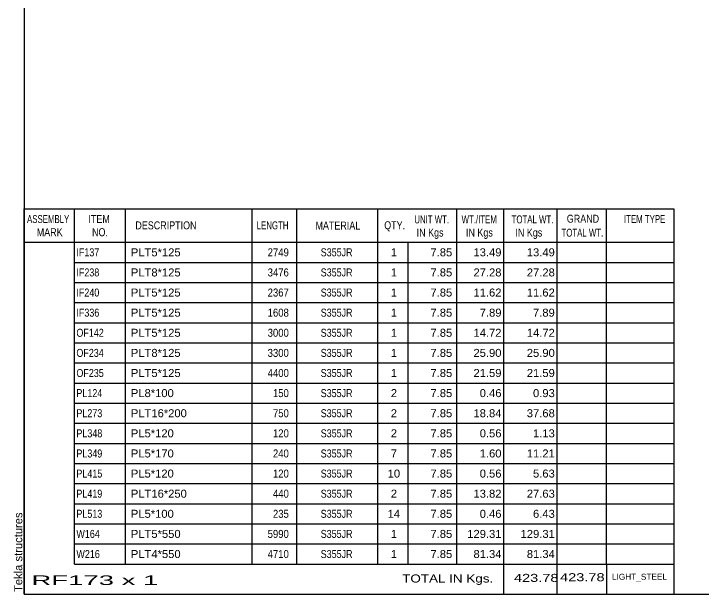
# Model space of a CAD drawing. Header units: millimetres. Extents: x -35 to 368, y -200 to 77.
# Drawn here: x -34.7 to 129.7, y -199.8 to -61.3 of the extents above; entities that cross this region are included whole.
import ezdxf

# ---------------------------------------------------------------- set-up
doc = ezdxf.new("R2010")
doc.units = ezdxf.units.MM
doc.styles.add('Arial', font='ARIAL.TTF', dxfattribs={"height": 0.2})

# ---------------------------------------------------------------- blocks, each defined once
blk = doc.blocks.new('Unknown-627303242-1210')
at = {"color": 5, "linetype": 'Continuous'}
for p, q in [((-32.23, 77.23), (-32.23, -199.77)), ((-32.23, -199.77), (367.77, -199.77))]:
    blk.add_line(p, q, dxfattribs=at)
at = {"color": 174, "linetype": 'Continuous', "style": 'Arial'}
blk.add_text('Tekla structures', height=1.9102, rotation=90, dxfattribs=at).set_placement((-32.73, -199.27))
blk = doc.blocks.new('CBS_BOM-627303242-10402')
at = {"color": 7, "linetype": 'Continuous'}
for p, q in [((-32.26, -115.81), (-32.26, -107.81)), ((-32.26, -107.81), (122.66, -107.81)), ((-20.26, -115.81), (-20.26, -107.81)), ((-8.07, -115.81), (-8.07, -107.81)), ((22.09, -115.81), (22.09, -107.81)), ((32.77, -115.81), (32.77, -107.81)), ((52.09, -115.81), (52.09, -107.81)), ((70.89, -115.81), (70.89, -107.81)), ((82.1, -115.81), (82.1, -107.81)), ((94.89, -115.81), (94.89, -107.81)), ((106.64, -115.81), (106.64, -107.81)), ((122.66, -107.81), (122.65, -115.8)), ((-32.26, -115.81), (122.66, -115.81)), ((-32.26, -120.61), (-32.26, -115.81)), ((-20.26, -120.61), (-20.26, -115.81)), ((-8.07, -120.61), (-8.07, -115.81)), ((22.09, -120.61), (22.09, -115.81)), ((32.77, -120.61), (32.77, -115.81)), ((52.09, -120.61), (52.09, -115.81)), ((59.35, -120.61), (59.35, -115.81)), ((70.89, -120.61), (70.89, -115.81)), ((82.1, -120.61), (82.1, -115.81)), ((94.89, -120.61), (94.89, -115.81)), ((106.65, -120.61), (106.65, -115.81)), ((122.66, -115.81), (122.66, -120.61)), ((-32.26, -125.41), (-32.26, -120.61)), ((-20.26, -120.61), (122.66, -120.61)), ((-20.26, -125.41), (-20.26, -120.61)), ((-8.07, -125.41), (-8.07, -120.61)), ((22.09, -125.41), (22.09, -120.61)), ((32.77, -125.41), (32.77, -120.61)), ((52.09, -125.41), (52.09, -120.61)), ((59.35, -125.41), (59.35, -120.61)), ((70.89, -125.41), (70.89, -120.61)), ((82.1, -125.41), (82.1, -120.61)), ((94.89, -125.41), (94.89, -120.61)), ((106.65, -125.41), (106.65, -120.61)), ((122.66, -120.61), (122.66, -125.41)), ((-32.26, -130.21), (-32.26, -125.41)), ((-20.26, -125.41), (122.66, -125.41)), ((-20.26, -130.21), (-20.26, -125.41)), ((-8.07, -130.21), (-8.07, -125.41)), ((22.09, -130.21), (22.09, -125.41)), ((32.77, -130.21), (32.77, -125.41)), ((52.09, -130.21), (52.09, -125.41)), ((59.35, -130.21), (59.35, -125.41)), ((70.89, -130.21), (70.89, -125.41)), ((82.1, -130.21), (82.1, -125.41)), ((94.89, -130.21), (94.89, -125.41)), ((106.65, -130.21), (106.65, -125.41)), ((122.66, -125.41), (122.66, -130.21)), ((-32.26, -135.01), (-32.26, -130.21)), ((-20.26, -130.21), (122.66, -130.21)), ((-20.26, -135.01), (-20.26, -130.21)), ((-8.07, -135.01), (-8.07, -130.21)), ((22.09, -135.01), (22.09, -130.21)), ((32.77, -135.01), (32.77, -130.21)), ((52.09, -135.01), (52.09, -130.21)), ((59.35, -135.01), (59.35, -130.21)), ((70.89, -135.01), (70.89, -130.21)), ((82.1, -135.01), (82.1, -130.21)), ((94.89, -135.01), (94.89, -130.21)), ((106.65, -135.01), (106.65, -130.21)), ((122.66, -130.21), (122.66, -135.01)), ((-32.26, -139.81), (-32.26, -135.01)), ((-20.26, -135.01), (122.66, -135.01)), ((-20.26, -139.81), (-20.26, -135.01)), ((-8.07, -139.81), (-8.07, -135.01)), ((22.09, -139.81), (22.09, -135.01)), ((32.77, -139.81), (32.77, -135.01)), ((52.09, -139.81), (52.09, -135.01)), ((59.35, -139.81), (59.35, -135.01)), ((70.89, -139.81), (70.89, -135.01)), ((82.1, -139.81), (82.1, -135.01)), ((94.89, -139.81), (94.89, -135.01)), ((106.65, -139.81), (106.65, -135.01)), ((122.66, -135.01), (122.66, -139.81)), ((-32.26, -144.61), (-32.26, -139.81)), ((-20.26, -139.81), (122.66, -139.81)), ((-20.26, -144.61), (-20.26, -139.81)), ((-8.07, -144.61), (-8.07, -139.81)), ((22.09, -144.61), (22.09, -139.81)), ((32.77, -144.61), (32.77, -139.81)), ((52.09, -144.61), (52.09, -139.81)), ((59.35, -144.61), (59.35, -139.81)), ((70.89, -144.61), (70.89, -139.81)), ((82.1, -144.61), (82.1, -139.81)), ((94.89, -144.61), (94.89, -139.81)), ((106.65, -144.61), (106.65, -139.81)), ((122.66, -139.81), (122.66, -144.61)), ((-32.26, -149.41), (-32.26, -144.61)), ((-20.26, -144.61), (122.66, -144.61)), ((-20.26, -149.41), (-20.26, -144.61)), ((-8.07, -149.41), (-8.07, -144.61)), ((22.09, -149.41), (22.09, -144.61)), ((32.77, -149.41), (32.77, -144.61)), ((52.09, -149.41), (52.09, -144.61)), ((59.35, -149.41), (59.35, -144.61)), ((70.89, -149.41), (70.89, -144.61)), ((82.1, -149.41), (82.1, -144.61)), ((94.89, -149.41), (94.89, -144.61)), ((106.65, -149.41), (106.65, -144.61)), ((122.66, -144.61), (122.66, -149.41)), ((-32.26, -154.21), (-32.26, -149.41)), ((-20.26, -149.41), (122.66, -149.41)), ((-20.26, -154.21), (-20.26, -149.41)), ((-8.07, -154.21), (-8.07, -149.41)), ((22.09, -154.21), (22.09, -149.41)), ((32.77, -154.21), (32.77, -149.41)), ((52.09, -154.21), (52.09, -149.41)), ((59.35, -154.21), (59.35, -149.41)), ((70.89, -154.21), (70.89, -149.41)), ((82.1, -154.21), (82.1, -149.41)), ((94.89, -154.21), (94.89, -149.41)), ((106.65, -154.21), (106.65, -149.41)), ((122.66, -149.41), (122.66, -154.21)), ((-32.26, -159.01), (-32.26, -154.21)), ((-20.26, -154.21), (122.66, -154.21)), ((-20.26, -159.01), (-20.26, -154.21)), ((-8.07, -159.01), (-8.07, -154.21)), ((22.09, -159.01), (22.09, -154.21)), ((32.77, -159.01), (32.77, -154.21)), ((52.09, -159.01), (52.09, -154.21)), ((59.35, -159.01), (59.35, -154.21)), ((70.89, -159.01), (70.89, -154.21)), ((82.1, -159.01), (82.1, -154.21)), ((94.89, -159.01), (94.89, -154.21)), ((106.65, -159.01), (106.65, -154.21)), ((122.66, -154.21), (122.66, -159.01)), ((-32.26, -163.81), (-32.26, -159.01)), ((-20.26, -159.01), (122.66, -159.01)), ((-20.26, -163.81), (-20.26, -159.01)), ((-8.07, -163.81), (-8.07, -159.01)), ((22.09, -163.81), (22.09, -159.01)), ((32.77, -163.81), (32.77, -159.01)), ((52.09, -163.81), (52.09, -159.01)), ((59.35, -163.81), (59.35, -159.01)), ((70.89, -163.81), (70.89, -159.01)), ((82.1, -163.81), (82.1, -159.01)), ((94.89, -163.81), (94.89, -159.01)), ((106.65, -163.81), (106.65, -159.01)), ((122.66, -159.01), (122.66, -163.81)), ((-32.26, -168.61), (-32.26, -163.81)), ((-20.26, -163.81), (122.66, -163.81)), ((-20.26, -168.61), (-20.26, -163.81)), ((-8.07, -168.61), (-8.07, -163.81)), ((22.09, -168.61), (22.09, -163.81)), ((32.77, -168.61), (32.77, -163.81)), ((52.09, -168.61), (52.09, -163.81)), ((59.35, -168.61), (59.35, -163.81)), ((70.89, -168.61), (70.89, -163.81)), ((82.1, -168.61), (82.1, -163.81)), ((94.89, -168.61), (94.89, -163.81)), ((106.65, -168.61), (106.65, -163.81)), ((122.66, -163.81), (122.66, -168.61)), ((-32.26, -173.41), (-32.26, -168.61)), ((-20.26, -168.61), (122.66, -168.61)), ((-20.26, -173.41), (-20.26, -168.61)), ((-8.07, -173.41), (-8.07, -168.61)), ((22.09, -173.41), (22.09, -168.61)), ((32.77, -173.41), (32.77, -168.61)), ((52.09, -173.41), (52.09, -168.61)), ((59.35, -173.41), (59.35, -168.61)), ((70.89, -173.41), (70.89, -168.61)), ((82.1, -173.41), (82.1, -168.61)), ((94.89, -173.41), (94.89, -168.61)), ((106.65, -173.41), (106.65, -168.61)), ((122.66, -168.61), (122.66, -173.41)), ((-32.26, -178.21), (-32.26, -173.41)), ((-20.26, -173.41), (122.66, -173.41)), ((-20.26, -178.21), (-20.26, -173.41)), ((-8.07, -178.21), (-8.07, -173.41)), ((22.09, -178.21), (22.09, -173.41)), ((32.77, -178.21), (32.77, -173.41)), ((52.09, -178.21), (52.09, -173.41)), ((59.35, -178.21), (59.35, -173.41)), ((70.89, -178.21), (70.89, -173.41)), ((82.1, -178.21), (82.1, -173.41)), ((94.89, -178.21), (94.89, -173.41)), ((106.65, -178.21), (106.65, -173.41)), ((122.66, -173.41), (122.66, -178.21)), ((-32.26, -183.01), (-32.26, -178.21)), ((-20.26, -178.21), (122.66, -178.21)), ((-20.26, -183.01), (-20.26, -178.21)), ((-8.07, -183.01), (-8.07, -178.21)), ((22.09, -183.01), (22.09, -178.21)), ((32.77, -183.01), (32.77, -178.21)), ((52.09, -183.01), (52.09, -178.21)), ((59.35, -183.01), (59.35, -178.21)), ((70.89, -183.01), (70.89, -178.21)), ((82.1, -183.01), (82.1, -178.21)), ((94.89, -183.01), (94.89, -178.21)), ((106.65, -183.01), (106.65, -178.21)), ((122.66, -178.21), (122.66, -183.01)), ((-32.26, -187.81), (-32.26, -183.01)), ((-20.26, -183.01), (122.66, -183.01)), ((-20.26, -187.81), (-20.26, -183.01)), ((-8.07, -187.81), (-8.07, -183.01)), ((22.09, -187.81), (22.09, -183.01)), ((32.77, -187.81), (32.77, -183.01)), ((52.09, -187.81), (52.09, -183.01)), ((59.35, -187.81), (59.35, -183.01)), ((70.89, -187.81), (70.89, -183.01)), ((82.1, -187.81), (82.1, -183.01)), ((94.89, -187.81), (94.89, -183.01)), ((106.65, -187.81), (106.65, -183.01)), ((122.66, -183.01), (122.66, -187.81)), ((-32.26, -192.61), (-32.26, -187.81)), ((-20.26, -187.81), (122.66, -187.81)), ((-20.26, -192.61), (-20.26, -187.81)), ((-8.07, -192.61), (-8.07, -187.81)), ((22.09, -192.61), (22.09, -187.81)), ((32.77, -192.61), (32.77, -187.81)), ((52.09, -192.61), (52.09, -187.81)), ((59.35, -192.61), (59.35, -187.81)), ((70.89, -192.61), (70.89, -187.81)), ((82.1, -192.61), (82.1, -187.81)), ((94.89, -192.61), (94.89, -187.81)), ((106.65, -192.61), (106.65, -187.81)), ((122.66, -187.81), (122.66, -192.61)), ((-32.26, -199.81), (-32.26, -192.63)), ((-20.26, -192.61), (122.66, -192.61)), ((82.1, -199.81), (82.1, -192.63)), ((94.89, -199.81), (94.89, -192.63)), ((106.69, -199.81), (106.69, -192.63)), ((122.66, -192.61), (122.66, -199.81)), ((-32.26, -199.81), (122.66, -199.81))]:
    blk.add_line(p, q, dxfattribs=at)
at = {"color": 3, "linetype": 'Continuous', "style": 'Arial'}
for s, height, width, p in [('ASSEMBLY', 1.91, 0.7, (-31.58, -111.23)), ('ITEM', 1.91, 0.8, (-16.94, -111.23)), ('UNIT WT.', 1.91, 0.7, (60.78, -111.31)), ('WT./ITEM', 1.91, 0.7, (72.07, -111.31)), ('TOTAL WT.', 1.91, 0.7, (84, -111.31)), ('GRAND', 1.91, 0.8, (97.16, -111.15)), ('ITEM TYPE', 1.91, 0.7, (110.8, -111.23)), ('DESCRIPTION', 1.9102, 0.8, (-5.75, -112.74)), ('LENGTH', 1.91, 0.7, (23.2, -112.74)), ('MATERIAL', 1.91, 0.8, (37.22, -112.78)), ('QTY.', 1.91, 0.8, (53.61, -112.71)), ('MARK', 1.91, 0.8, (-29.26, -114.37)), ('NO.', 1.91, 0.8, (-16.08, -114.37)), ('IN Kgs', 1.91, 0.8, (61.35, -114.45)), ('IN Kgs', 1.91, 0.8, (73.11, -114.45)), ('IN Kgs', 1.91, 0.8, (84.9, -114.45)), ('TOTAL WT.', 1.91, 0.7, (95.9, -114.49))]:
    blk.add_text(s, height=height, dxfattribs=dict(at, width=width)).set_placement(p)
at = {"color": 7, "linetype": 'Continuous', "style": 'Arial'}
for s, width, p in [('IF137', 0.8, (-19.81, -119.17)), ('2749', 0.85, (25.81, -119.17)), ('S355JR', 0.8, (38.46, -119.17)), ('IF238', 0.8, (-19.81, -123.97)), ('3476', 0.85, (25.81, -123.97)), ('S355JR', 0.8, (38.46, -123.97)), ('IF240', 0.8, (-19.81, -128.77)), ('2367', 0.85, (25.81, -128.77)), ('S355JR', 0.8, (38.46, -128.77)), ('IF336', 0.8, (-19.81, -133.57)), ('1608', 0.85, (25.81, -133.57)), ('S355JR', 0.8, (38.46, -133.57)), ('OF142', 0.8, (-19.81, -138.37)), ('3000', 0.85, (25.81, -138.37)), ('S355JR', 0.8, (38.46, -138.37)), ('OF234', 0.8, (-19.81, -143.17)), ('3300', 0.85, (25.81, -143.17)), ('S355JR', 0.8, (38.46, -143.17)), ('OF235', 0.8, (-19.81, -147.97)), ('4400', 0.85, (25.81, -147.97)), ('S355JR', 0.8, (38.46, -147.97)), ('PL124', 0.8, (-19.81, -152.77)), ('150', 0.85, (27.07, -152.77)), ('S355JR', 0.8, (38.46, -152.77)), ('PL273', 0.8, (-19.81, -157.57)), ('750', 0.85, (27.07, -157.57)), ('S355JR', 0.8, (38.46, -157.57)), ('PL348', 0.8, (-19.81, -162.37)), ('120', 0.85, (27.07, -162.37)), ('S355JR', 0.8, (38.46, -162.37)), ('PL349', 0.8, (-19.81, -167.17)), ('240', 0.85, (27.07, -167.17)), ('S355JR', 0.8, (38.46, -167.17)), ('PL415', 0.8, (-19.81, -171.97)), ('120', 0.85, (27.07, -171.97)), ('S355JR', 0.8, (38.46, -171.97)), ('PL419', 0.8, (-19.81, -176.77)), ('440', 0.85, (27.07, -176.77)), ('S355JR', 0.8, (38.46, -176.77)), ('PL513', 0.8, (-19.81, -181.57)), ('235', 0.85, (27.07, -181.57)), ('S355JR', 0.8, (38.46, -181.57)), ('W164', 0.8, (-19.81, -186.37)), ('5990', 0.85, (25.81, -186.37)), ('S355JR', 0.8, (38.46, -186.37)), ('W216', 0.8, (-19.81, -191.17)), ('4710', 0.85, (25.81, -191.17)), ('S355JR', 0.8, (38.46, -191.17))]:
    blk.add_text(s, height=1.91, dxfattribs=dict(at, width=width)).set_placement(p)
for s, p in [('PLT5*125', (-6.82, -119.17)), ('1', (55.18, -119.17)), ('7.85', (64.64, -119.17)), ('13.49', (74.9, -119.17)), ('13.49', (87.62, -119.17)), ('PLT8*125', (-6.82, -123.97)), ('1', (55.18, -123.97)), ('7.85', (64.64, -123.97)), ('27.28', (74.9, -123.97)), ('27.28', (87.62, -123.97)), ('PLT5*125', (-6.82, -128.77)), ('1', (55.18, -128.77)), ('7.85', (64.64, -128.77)), ('11.62', (74.9, -128.77)), ('11.62', (87.62, -128.77)), ('PLT5*125', (-6.82, -133.57)), ('1', (55.18, -133.57)), ('7.85', (64.64, -133.57)), ('7.89', (76.39, -133.57)), ('7.89', (89.1, -133.57)), ('PLT5*125', (-6.82, -138.37)), ('1', (55.18, -138.37)), ('7.85', (64.64, -138.37)), ('14.72', (74.9, -138.37)), ('14.72', (87.62, -138.37)), ('PLT8*125', (-6.82, -143.17)), ('1', (55.18, -143.17)), ('7.85', (64.64, -143.17)), ('25.90', (74.9, -143.17)), ('25.90', (87.62, -143.17)), ('PLT5*125', (-6.82, -147.97)), ('1', (55.18, -147.97)), ('7.85', (64.64, -147.97)), ('21.59', (74.9, -147.97)), ('21.59', (87.62, -147.97)), ('PL8*100', (-6.82, -152.77)), ('2', (55.18, -152.77)), ('7.85', (64.64, -152.77)), ('0.46', (76.39, -152.77)), ('0.93', (89.1, -152.77)), ('PLT16*200', (-6.82, -157.57)), ('2', (55.18, -157.57)), ('7.85', (64.64, -157.57)), ('18.84', (74.9, -157.57)), ('37.68', (87.62, -157.57)), ('PL5*120', (-6.82, -162.37)), ('2', (55.18, -162.37)), ('7.85', (64.64, -162.37)), ('0.56', (76.39, -162.37)), ('1.13', (89.1, -162.37)), ('PL5*170', (-6.82, -167.17)), ('7', (55.18, -167.17)), ('7.85', (64.64, -167.17)), ('1.60', (76.39, -167.17)), ('11.21', (87.62, -167.17)), ('PL5*120', (-6.82, -171.97)), ('10', (54.43, -171.97)), ('7.85', (64.64, -171.97)), ('0.56', (76.39, -171.97)), ('5.63', (89.1, -171.97)), ('PLT16*250', (-6.82, -176.77)), ('2', (55.18, -176.77)), ('7.85', (64.64, -176.77)), ('13.82', (74.9, -176.77)), ('27.63', (87.62, -176.77)), ('PL5*100', (-6.82, -181.57)), ('14', (54.43, -181.57)), ('7.85', (64.64, -181.57)), ('0.46', (76.39, -181.57)), ('6.43', (89.1, -181.57)), ('PLT5*550', (-6.82, -186.37)), ('1', (55.18, -186.37)), ('7.85', (64.64, -186.37)), ('129.31', (73.42, -186.37)), ('129.31', (86.14, -186.37)), ('PLT4*550', (-6.82, -191.17)), ('1', (55.18, -191.17)), ('7.85', (64.64, -191.17)), ('81.34', (74.9, -191.17)), ('81.34', (87.62, -191.17))]:
    blk.add_text(s, height=1.91, dxfattribs=at).set_placement(p)
at = {"color": 6, "linetype": 'Continuous', "style": 'Arial'}
for s, height, width, p in [('RF173 x 1', 2.292, 2.05, (-30.54, -197.61)), ('TOTAL IN Kgs.', 1.9102, 1.2, (57.9, -197.01)), ('423.78', 1.91, 1.3, (84.56, -196.86)), ('423.78', 1.91, 1.3, (95.56, -196.7))]:
    blk.add_text(s, height=height, dxfattribs=dict(at, width=width)).set_placement(p)
blk.add_text('LIGHT_STEEL', height=1.4135, dxfattribs=at).set_placement((107.91, -196.35))

msp = doc.modelspace()

# ---------------------------------------------------------------- block references
for name in ['Unknown-627303242-1210', 'CBS_BOM-627303242-10402']:
    msp.add_blockref(name, (0, 0))

doc.saveas('drawing.dxf')
